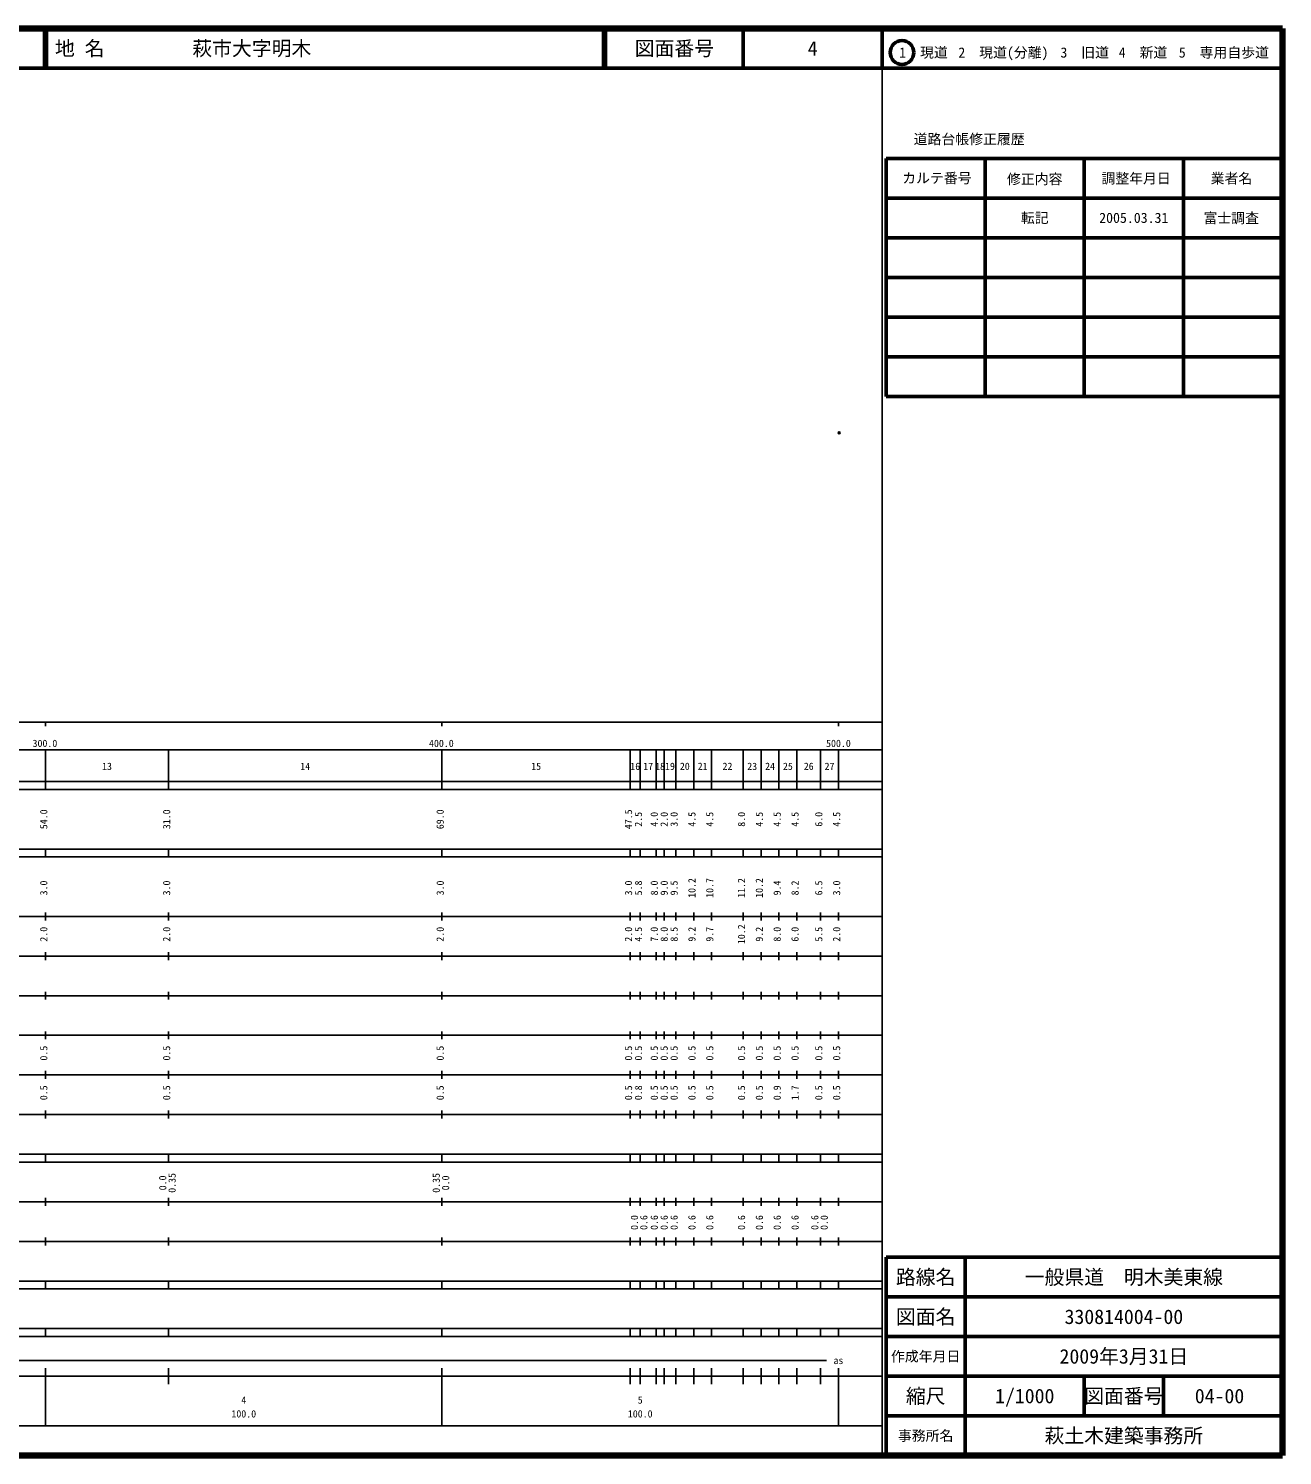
# Model space of a CAD drawing. Units: millimetres on the paper. Extents: x 40 to 680, y 20 to 380.
# Drawn here: x 363.7 to 680, y 20 to 380 of the extents above; entities that cross this region are included whole.
import ezdxf
from ezdxf.enums import TextEntityAlignment as Align

# ---------------------------------------------------------------- set-up
doc = ezdxf.new("R2010")
doc.units = ezdxf.units.MM
doc.header["$PDMODE"] = 32
doc.header["$PDSIZE"] = 0.5
doc.layers.add('M-OTRS', color=6, linetype='Continuous')
doc.layers.add('M-TTL-TXT', color=7, linetype='Continuous')
for name, color, linetype, lineweight in [('M-TTL', 2, 'Continuous', 140), ('M-TTL-BAND', 7, 'Continuous', 25), ('M-TTL-FRAM', 2, 'Continuous', 50), ('M-TTL-LINE', 7, 'Continuous', 50)]:
    doc.layers.add(name, color=color, linetype=linetype, lineweight=lineweight)
doc.styles.add('ＭＳ ゴシック', font='')
doc.styles.get('ＭＳ ゴシック').set_extended_font_data('MS Gothic')

msp = doc.modelspace()

# ---------------------------------------------------------------- linework, layer by layer
at = {"layer": 'M-OTRS'}
msp.add_point((568.188, 277.988), dxfattribs=at)
at = {"layer": 'M-TTL'}
for p, q in [((680, 380), (40, 380)), ((680, 20), (680, 380)), ((40, 20), (680, 20))]:
    msp.add_line(p, q, dxfattribs=at)
at = {"layer": 'M-TTL-BAND'}
for p, q in [((579, 20), (579, 370)), ((40, 205), (579, 205)), ((368, 205), (368, 204)), ((468, 205), (468, 204)), ((568, 205), (568, 204)), ((68, 198), (579, 198)), ((368, 188), (368, 198)), ((399, 188), (399, 198)), ((468, 188), (468, 198)), ((515.5, 188), (515.5, 198)), ((518, 188), (518, 198)), ((522, 188), (522, 198)), ((524, 188), (524, 198)), ((527, 188), (527, 198)), ((531.5, 188), (531.5, 198)), ((536, 188), (536, 198)), ((544, 188), (544, 198)), ((548.5, 188), (548.5, 198)), ((553, 188), (553, 198)), ((557.5, 188), (557.5, 198)), ((563.5, 188), (563.5, 198)), ((568, 188), (568, 198)), ((40, 190), (579, 190)), ((40, 188), (579, 188)), ((40, 173), (579, 173)), ((368, 171), (368, 173)), ((399, 171), (399, 173)), ((468, 171), (468, 173)), ((515.5, 171), (515.5, 173)), ((518, 171), (518, 173)), ((522, 171), (522, 173)), ((524, 171), (524, 173)), ((527, 171), (527, 173)), ((531.5, 171), (531.5, 173)), ((536, 171), (536, 173)), ((544, 171), (544, 173)), ((548.5, 171), (548.5, 173)), ((553, 171), (553, 173)), ((557.5, 171), (557.5, 173)), ((563.5, 171), (563.5, 173)), ((568, 171), (568, 173)), ((40, 171), (579, 171)), ((40, 156), (579, 156)), ((368, 155), (368, 157)), ((399, 155), (399, 157)), ((468, 155), (468, 157)), ((515.5, 155), (515.5, 157)), ((518, 155), (518, 157)), ((522, 155), (522, 157)), ((524, 155), (524, 157)), ((527, 155), (527, 157)), ((531.5, 155), (531.5, 157)), ((536, 155), (536, 157)), ((544, 155), (544, 157)), ((548.5, 155), (548.5, 157)), ((553, 155), (553, 157)), ((557.5, 155), (557.5, 157)), ((563.5, 155), (563.5, 157)), ((568, 155), (568, 157)), ((46, 146), (579, 146)), ((368, 145), (368, 147)), ((399, 145), (399, 147)), ((468, 145), (468, 147)), ((515.5, 145), (515.5, 147)), ((518, 145), (518, 147)), ((522, 145), (522, 147)), ((524, 145), (524, 147)), ((527, 145), (527, 147)), ((531.5, 145), (531.5, 147)), ((536, 145), (536, 147)), ((544, 145), (544, 147)), ((548.5, 145), (548.5, 147)), ((553, 145), (553, 147)), ((557.5, 145), (557.5, 147)), ((563.5, 145), (563.5, 147)), ((568, 145), (568, 147)), ((368, 135), (368, 137)), ((399, 135), (399, 137)), ((468, 135), (468, 137)), ((515.5, 135), (515.5, 137)), ((518, 135), (518, 137)), ((522, 135), (522, 137)), ((524, 135), (524, 137)), ((527, 135), (527, 137)), ((531.5, 135), (531.5, 137)), ((536, 135), (536, 137)), ((544, 135), (544, 137)), ((548.5, 135), (548.5, 137)), ((553, 135), (553, 137)), ((557.5, 135), (557.5, 137)), ((563.5, 135), (563.5, 137)), ((568, 135), (568, 137)), ((52, 136), (579, 136)), ((46, 126), (579, 126)), ((368, 125), (368, 127)), ((399, 125), (399, 127)), ((468, 125), (468, 127)), ((515.5, 125), (515.5, 127)), ((518, 125), (518, 127)), ((522, 125), (522, 127)), ((524, 125), (524, 127)), ((527, 125), (527, 127)), ((531.5, 125), (531.5, 127)), ((536, 125), (536, 127)), ((544, 125), (544, 127)), ((548.5, 125), (548.5, 127)), ((553, 125), (553, 127)), ((557.5, 125), (557.5, 127)), ((563.5, 125), (563.5, 127)), ((568, 125), (568, 127)), ((52, 116), (579, 116)), ((368, 115), (368, 117)), ((399, 115), (399, 117)), ((468, 115), (468, 117)), ((515.5, 115), (515.5, 117)), ((518, 115), (518, 117)), ((522, 115), (522, 117)), ((524, 115), (524, 117)), ((527, 115), (527, 117)), ((531.5, 115), (531.5, 117)), ((536, 115), (536, 117)), ((544, 115), (544, 117)), ((548.5, 115), (548.5, 117)), ((553, 115), (553, 117)), ((557.5, 115), (557.5, 117)), ((563.5, 115), (563.5, 117)), ((568, 115), (568, 117)), ((46, 106), (579, 106)), ((368, 105), (368, 107)), ((399, 105), (399, 107)), ((468, 105), (468, 107)), ((515.5, 105), (515.5, 107)), ((518, 105), (518, 107)), ((522, 105), (522, 107)), ((524, 105), (524, 107)), ((527, 105), (527, 107)), ((531.5, 105), (531.5, 107)), ((536, 105), (536, 107)), ((544, 105), (544, 107)), ((548.5, 105), (548.5, 107)), ((553, 105), (553, 107)), ((557.5, 105), (557.5, 107)), ((563.5, 105), (563.5, 107)), ((568, 105), (568, 107)), ((40, 96), (579, 96)), ((40, 94), (579, 94)), ((368, 94), (368, 96)), ((399, 94), (399, 96)), ((468, 94), (468, 96)), ((515.5, 94), (515.5, 96)), ((518, 94), (518, 96)), ((522, 94), (522, 96)), ((524, 94), (524, 96)), ((527, 94), (527, 96)), ((531.5, 94), (531.5, 96)), ((536, 94), (536, 96)), ((544, 94), (544, 96)), ((548.5, 94), (548.5, 96)), ((553, 94), (553, 96)), ((557.5, 94), (557.5, 96)), ((563.5, 94), (563.5, 96)), ((568, 94), (568, 96)), ((49, 84), (579, 84)), ((368, 83), (368, 85)), ((399, 83), (399, 85)), ((468, 83), (468, 85)), ((515.5, 83), (515.5, 85)), ((518, 83), (518, 85)), ((522, 83), (522, 85)), ((524, 83), (524, 85)), ((527, 83), (527, 85)), ((531.5, 83), (531.5, 85)), ((536, 83), (536, 85)), ((544, 83), (544, 85)), ((548.5, 83), (548.5, 85)), ((553, 83), (553, 85)), ((557.5, 83), (557.5, 85)), ((563.5, 83), (563.5, 85)), ((568, 83), (568, 85)), ((40, 74), (579, 74)), ((368, 73), (368, 75)), ((399, 73), (399, 75)), ((468, 73), (468, 75)), ((515.5, 73), (515.5, 75)), ((518, 73), (518, 75)), ((522, 73), (522, 75)), ((524, 73), (524, 75)), ((527, 73), (527, 75)), ((531.5, 73), (531.5, 75)), ((536, 73), (536, 75)), ((544, 73), (544, 75)), ((548.5, 73), (548.5, 75)), ((553, 73), (553, 75)), ((557.5, 73), (557.5, 75)), ((563.5, 73), (563.5, 75)), ((568, 73), (568, 75)), ((40, 64), (579, 64)), ((40, 62), (579, 62)), ((368, 62), (368, 64)), ((399, 62), (399, 64)), ((468, 62), (468, 64)), ((515.5, 62), (515.5, 64)), ((518, 62), (518, 64)), ((522, 62), (522, 64)), ((524, 62), (524, 64)), ((527, 62), (527, 64)), ((531.5, 62), (531.5, 64)), ((536, 62), (536, 64)), ((544, 62), (544, 64)), ((548.5, 62), (548.5, 64)), ((553, 62), (553, 64)), ((557.5, 62), (557.5, 64)), ((563.5, 62), (563.5, 64)), ((568, 62), (568, 64)), ((40, 52), (579, 52)), ((368, 50), (368, 52)), ((399, 50), (399, 52)), ((468, 50), (468, 52)), ((515.5, 50), (515.5, 52)), ((518, 50), (518, 52)), ((522, 50), (522, 52)), ((524, 50), (524, 52)), ((527, 50), (527, 52)), ((531.5, 50), (531.5, 52)), ((536, 50), (536, 52)), ((544, 50), (544, 52)), ((548.5, 50), (548.5, 52)), ((553, 50), (553, 52)), ((557.5, 50), (557.5, 52)), ((563.5, 50), (563.5, 52)), ((568, 50), (568, 52)), ((40, 50), (579, 50)), ((71, 44), (565, 44)), ((40, 40), (579, 40)), ((368, 27.5), (368, 42)), ((399, 38), (399, 42)), ((468, 27.5), (468, 42)), ((515.5, 38), (515.5, 42)), ((518, 38), (518, 42)), ((522, 38), (522, 42)), ((524, 38), (524, 42)), ((527, 38), (527, 42)), ((531.5, 38), (531.5, 42)), ((536, 38), (536, 42)), ((544, 38), (544, 42)), ((548.5, 38), (548.5, 42)), ((553, 38), (553, 42)), ((557.5, 38), (557.5, 42)), ((563.5, 38), (563.5, 42)), ((568, 27.5), (568, 42)), ((68, 27.5), (579, 27.5))]:
    msp.add_line(p, q, dxfattribs=at)
at = {"layer": 'M-TTL-FRAM'}
for p, q in [((580, 347.197), (580, 287.197)), ((580, 347.197), (680, 347.197)), ((580, 287.197), (680, 287.197)), ((680, 70), (580, 70)), ((580, 70), (580, 20))]:
    msp.add_line(p, q, dxfattribs=at)
at = {"layer": 'M-TTL-LINE'}
for p, q in [((367.75, 380), (367.75, 370)), ((368.25, 380), (368.25, 370)), ((508.747, 380), (508.747, 370)), ((509.247, 380), (509.247, 370)), ((543.997, 380), (543.997, 370)), ((579, 380), (579, 370)), ((40, 370), (680, 370)), ((605, 347.197), (605, 287.197)), ((630, 347.197), (630, 287.197)), ((655, 347.197), (655, 287.197)), ((580, 337.197), (680, 337.197)), ((580, 327.197), (680, 327.197)), ((580, 317.197), (680, 317.197)), ((580, 307.197), (680, 307.197)), ((580, 297.197), (680, 297.197)), ((600, 70), (600, 20)), ((680, 60), (580, 60)), ((680, 50), (580, 50)), ((680, 40), (580, 40)), ((630, 40), (630, 30)), ((650, 40), (650, 30)), ((680, 30), (580, 30))]:
    msp.add_line(p, q, dxfattribs=at)
msp.add_circle((584.031, 373.958), 3, dxfattribs=at)

# ---------------------------------------------------------------- texts
at = {"layer": 'M-TTL-BAND', "style": 'ＭＳ ゴシック'}
for s, p in [('300.0', (367.844, 198.195)), ('400.0', (467.844, 198.195)), ('500.0', (568, 198.195)), ('13', (383.5, 192.405)), ('14', (433.5, 192.405)), ('15', (491.75, 192.405)), ('16', (516.75, 192.405)), ('17', (520, 192.405)), ('18', (523, 192.405)), ('19', (525.5, 192.405)), ('20', (529.25, 192.405)), ('21', (533.75, 192.405)), ('22', (540, 192.405)), ('23', (546.25, 192.405)), ('24', (550.75, 192.405)), ('25', (555.25, 192.405)), ('26', (560.5, 192.405)), ('27', (565.75, 192.405)), ('as', (568, 42.5)), ('4', (418, 32.523)), ('5', (518, 32.523)), ('100.0', (418, 29.033)), ('100.0', (518, 29.033))]:
    msp.add_text(s, height=1.833, dxfattribs=at).set_placement(p, align=Align.BOTTOM_CENTER)
for s, p in [('54.0', (369, 180.5)), ('31.0', (400, 180.5)), ('69.0', (469, 180.5)), ('47.5', (516.5, 180.5)), ('2.5', (519, 180.5)), ('4.0', (523, 180.5)), ('2.0', (525.5, 180.5)), ('3.0', (528, 180.5)), ('4.5', (532.5, 180.5)), ('4.5', (537, 180.5)), ('8.0', (545, 180.5)), ('4.5', (549.5, 180.5)), ('4.5', (554, 180.5)), ('4.5', (558.5, 180.5)), ('6.0', (564.5, 180.5)), ('4.5', (569, 180.5)), ('3.0', (369, 163.174)), ('3.0', (400, 163.174)), ('3.0', (469, 163.174)), ('3.0', (516.5, 163.174)), ('5.8', (519, 163.174)), ('8.0', (523, 163.174)), ('9.0', (525.5, 163.174)), ('9.5', (528, 163.174)), ('10.2', (532.5, 163.174)), ('10.7', (537, 163.174)), ('11.2', (545, 163.174)), ('10.2', (549.5, 163.174)), ('9.4', (554, 163.174)), ('8.2', (558.5, 163.174)), ('6.5', (564.5, 163.174)), ('3.0', (569, 163.174)), ('2.0', (369, 151.5)), ('2.0', (400, 151.5)), ('2.0', (469, 151.5)), ('2.0', (516.5, 151.5)), ('4.5', (519, 151.5)), ('7.0', (523, 151.5)), ('8.0', (525.5, 151.5)), ('8.5', (528, 151.5)), ('9.2', (532.5, 151.5)), ('9.7', (537, 151.5)), ('10.2', (545, 151.5)), ('9.2', (549.5, 151.5)), ('8.0', (554, 151.5)), ('6.0', (558.5, 151.5)), ('5.5', (564.5, 151.5)), ('2.0', (569, 151.5)), ('0.5', (369, 121.5)), ('0.5', (400, 121.5)), ('0.5', (469, 121.5)), ('0.5', (516.5, 121.5)), ('0.5', (519, 121.5)), ('0.5', (523, 121.5)), ('0.5', (525.5, 121.5)), ('0.5', (528, 121.5)), ('0.5', (532.5, 121.5)), ('0.5', (537, 121.5)), ('0.5', (545, 121.5)), ('0.5', (549.5, 121.5)), ('0.5', (554, 121.5)), ('0.5', (558.5, 121.5)), ('0.5', (564.5, 121.5)), ('0.5', (569, 121.5)), ('0.5', (369, 111.5)), ('0.5', (400, 111.5)), ('0.5', (469, 111.5)), ('0.5', (516.5, 111.5)), ('0.8', (519, 111.5)), ('0.5', (523, 111.5)), ('0.5', (525.5, 111.5)), ('0.5', (528, 111.5)), ('0.5', (532.5, 111.5)), ('0.5', (537, 111.5)), ('0.5', (545, 111.5)), ('0.5', (549.5, 111.5)), ('0.9', (554, 111.5)), ('1.7', (558.5, 111.5)), ('0.5', (564.5, 111.5)), ('0.5', (569, 111.5)), ('0.0', (399, 88.764)), ('0.35', (401.37, 88.764)), ('0.35', (468, 88.764)), ('0.0', (470.37, 88.764)), ('0.0', (518, 78.764)), ('0.6', (520.37, 78.764)), ('0.6', (523, 78.764)), ('0.6', (525.5, 78.764)), ('0.6', (528, 78.764)), ('0.6', (532.5, 78.764)), ('0.6', (537, 78.764)), ('0.6', (545, 78.764)), ('0.6', (549.5, 78.764)), ('0.6', (554, 78.764)), ('0.6', (558.5, 78.764)), ('0.6', (563.5, 78.764)), ('0.0', (565.87, 78.764))]:
    msp.add_text(s, height=1.833, rotation=90, dxfattribs=at).set_placement(p, align=Align.BOTTOM_CENTER)
at = {"layer": 'M-TTL-TXT', "style": 'ＭＳ ゴシック'}
for s, p in [('地 名', (370.38, 375)), ('萩市大字明木', (405.024, 375))]:
    msp.add_text(s, height=3.666, dxfattribs=at).set_placement(p, align=Align.MIDDLE_LEFT)
for s, height, p in [('図面番号', 3.666, (526.622, 375)), ('4', 3.666, (561.497, 375)), ('1\u3000現道', 2.566, (589.448, 373.958)), ('2\u3000現道(分離)', 2.566, (609.619, 373.958)), ('3\u3000旧道', 2.566, (630.121, 373.958)), ('4\u3000新道', 2.566, (644.824, 373.958)), ('5\u3000専用自歩道', 2.566, (665.228, 373.958)), ('道路台帳修正履歴', 2.566, (600.968, 352.113)), ('カルテ番号', 2.566, (592.839, 342.277)), ('修正内容', 2.566, (617.509, 342.023)), ('調整年月日', 2.566, (643.089, 342.197)), ('業者名', 2.566, (667.134, 342.197)), ('転記', 2.566, (617.5, 332.245)), ('2005.03.31', 2.566, (642.5, 332.245)), ('富士調査', 2.566, (667.077, 332.189)), ('路線名', 3.666, (590, 65)), ('路線名', 3.666, (590, 65)), ('一般県道\u3000明木美東線', 3.666, (640, 65)), ('図面名', 3.666, (590, 55)), ('図面名', 3.666, (590, 55)), ('330814004-00', 3.666, (640, 55)), ('2009年3月31日', 3.666, (640, 45)), ('作成年月日', 2.566, (590, 45)), ('作成年月日', 2.566, (590, 45)), ('縮尺', 3.666, (590, 35)), ('縮尺', 3.666, (590, 35)), ('1/1000', 3.666, (615, 35)), ('図面番号', 3.666, (640, 35)), ('図面番号', 3.666, (640, 35)), ('04-00', 3.666, (664.125, 35)), ('事務所名', 2.566, (590, 25)), ('事務所名', 2.566, (590, 25)), ('萩土木建築事務所', 3.666, (640, 25))]:
    msp.add_text(s, height=height, dxfattribs=at).set_placement(p, align=Align.MIDDLE_CENTER)

doc.saveas('drawing.dxf')
